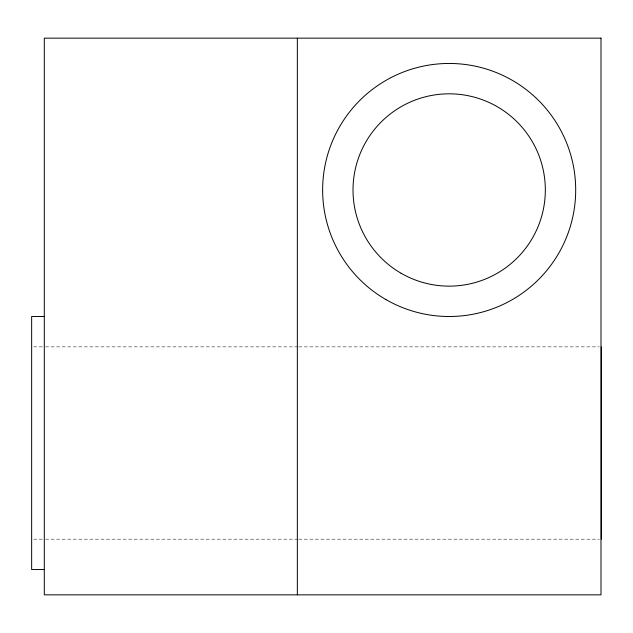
<?xml version="1.0" encoding="UTF-8"?>
<svg xmlns="http://www.w3.org/2000/svg" width="633" height="633" viewBox="0 0 633 633"><rect width="100%" height="100%" fill="white"/><g stroke="black" fill="none" stroke-linecap="round" stroke-linejoin="round"><path stroke-width="0.47" stroke-dasharray="3.17 2.37" d="M33.628 346.868L44.508 346.868M45.497 346.868L297.708 346.868M298.697 346.868L599.372 346.868M33.628 539.181L44.508 539.181M45.497 539.181L297.708 539.181M298.697 539.181L599.372 539.181"/><path stroke-width="0.95" d="M44.302 316.5L31.65 316.5L31.65 569.542L44.302 569.542M601.35 346.868L601.35 539.181M297.344 38.154L297.344 594.846M600.994 38.154L44.302 38.154L44.302 594.846L600.994 594.846L600.994 38.154M401.093 273.25A96.153 96.153 0 0 0 545.33 189.979A96.153 96.153 0 0 0 401.093 106.708A96.153 96.153 0 0 0 401.093 273.25M385.908 299.551A126.521 126.521 0 0 0 575.69 189.979A126.521 126.521 0 0 0 385.908 80.407A126.521 126.521 0 0 0 385.908 299.551"/></g></svg>
